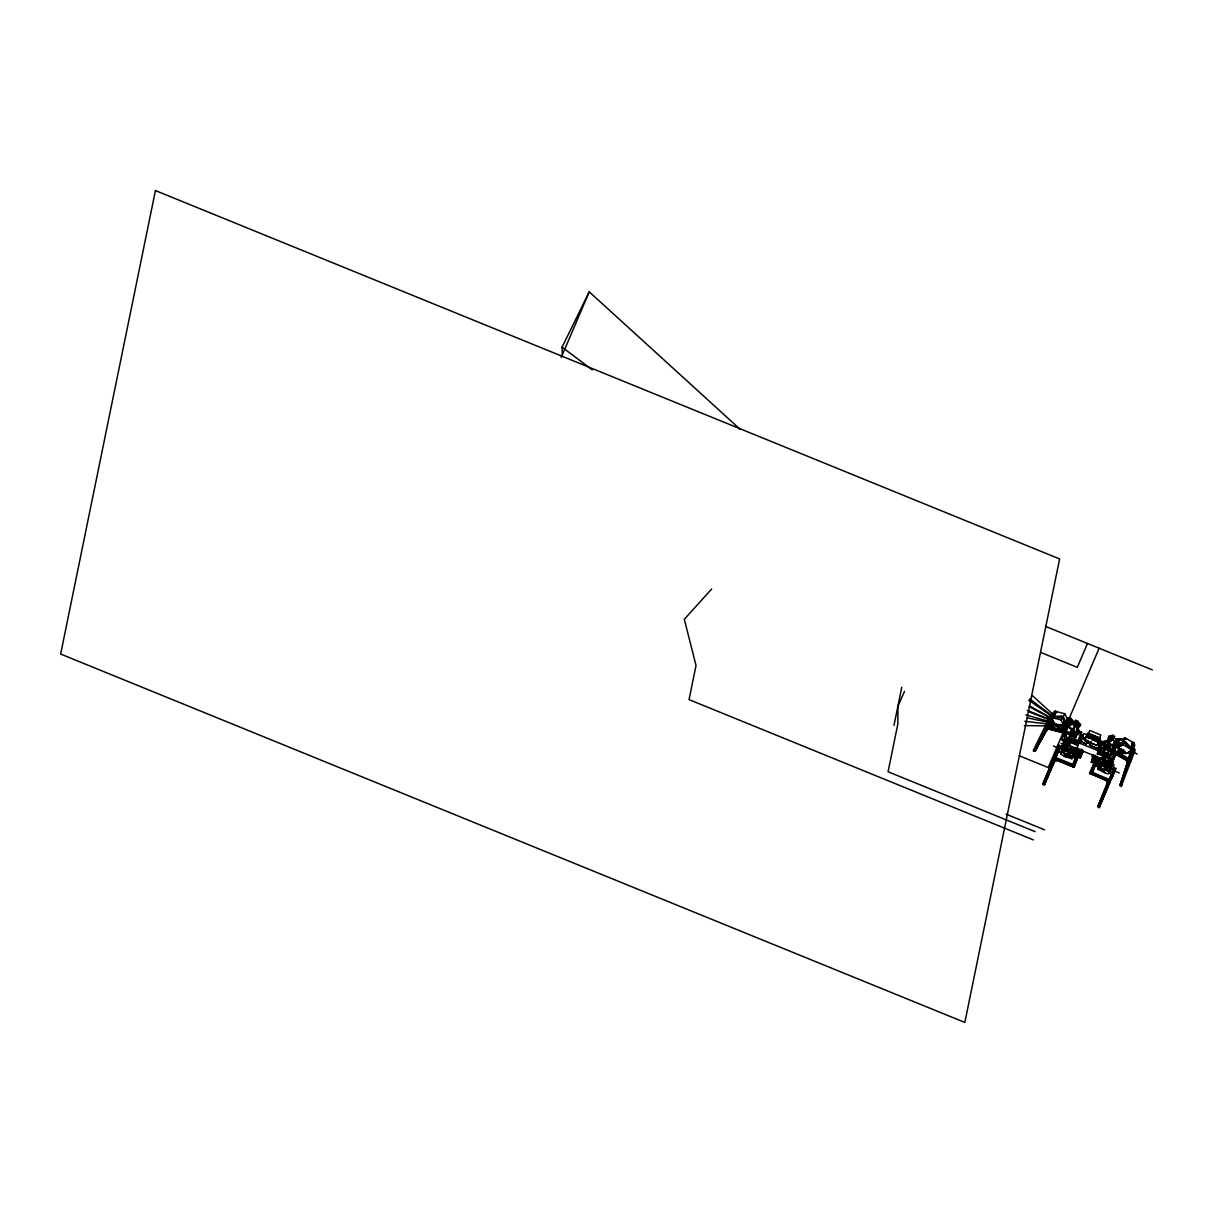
<?xml version="1.0" encoding="UTF-8"?>
<svg xmlns="http://www.w3.org/2000/svg" width="1213" height="1213" viewBox="0 0 1213 1213"><rect width="100%" height="100%" fill="white"/><g stroke="black" fill="none" stroke-linecap="round" stroke-linejoin="round"><path stroke-width="1.5" d="M1077.841 741.128L1074.779 739.869L1074.794 736.382M1055.522 759.854L1074.142 767.329L1074.4 766.571L1055.128 758.974L1044.423 784.447L1055.158 758.519L1073.778 766.313L1055.143 758.822L1044.15 785.16L1054.901 759.141L1053.43 758.55L1042.634 784.584L1058.342 747.375M1056.811 759.96L1073.748 766.768L1078.084 756.321L1078.736 752.394L1077.478 751.893L1078.782 748.846M1048.381 724.752L1048.532 725.859M1068.714 721.629L1064.802 713.744L1054.81 711.182C1053.597 715.124 1054.158 714.169 1052.065 716.367L1052.763 717.762L1054.825 713.881M1055.083 714.654L1053.809 713.881M1053.4 759.293L1059.176 744.903L1058.828 746.313M1057.509 750.301L1058.418 750.665L1059.176 748.588L1055.553 758.231L1058.57 751.029M1074.915 755.093L1074.703 757.473L1065.727 756.821L1060.875 754.334L1063.437 745.98M1063.073 752.09L1064.18 749.467M1064.165 756.199L1071.776 758.716L1074.218 752.879L1074.809 753.561L1074.263 752.742M1052.065 716.367L1061.527 716.17L1064.21 721.69L1064.18 724.161L1065.939 724.616L1066.697 723.464A2.699 1.228 -75.5 0 1 1067.971 720.598A2.699 1.228 -75.5 0 1 1069.335 721.265M1070.7 753.137L1071.443 751.575M1071.776 758.716L1073.126 753.288M1076.507 733.152L1076.492 733.486A2.699 1.228 -75.6 0 0 1077.796 734.82A2.699 1.228 -75.6 0 0 1079.221 731.651A2.699 1.228 -75.6 0 0 1078.145 729.756L1077.69 729.589M1063.149 747.572L1061.33 751.954L1063.255 746.708M1063.786 745.57L1064.104 743.948M1060.693 760.308L1072.686 765.115L1076.613 755.017L1076.219 755.911M1072.823 756.715L1072.929 754.531L1074.794 755.396L1074.233 756.654L1072.353 755.911L1073.02 753.061L1070.063 751.878M1074.233 756.654L1075.264 753.819M1074.794 755.396L1074.9 753.819M1080.237 758.049L1082.33 752.712L1080.237 758.049L1078.691 757.048L1081.132 748.982M1102.253 757.943L1101.904 759.08L1102.435 758.125M1106.832 744.585L1106.681 746.844L1107.787 747.466L1109.652 744.297M1074.384 766.722L1077.629 757.898L1073.778 766.313M1077.629 757.898L1075.81 757.564L1076.553 755.563L1072.686 765.115M1074.142 767.329L1055.143 758.822M1070.488 720.401L1070.761 719.552M1111.972 772.135C1107.378 775.577 1110.82 767.313 1111.684 766.661M1112.806 760.839L1110.562 766.237M1112.094 762.189L1111.73 762.992L1112.67 761.218M1113.458 768.405L1113.928 767.238L1111.957 765.782L1108.803 773.894L1106.605 773.515L1097.932 769.33L1099.857 764.145M1105.771 778.701L1109.182 780.141L1113.109 770.604L1112.503 772.075L1113.579 772.105M1114.808 769.3L1114.171 770.74L1114.762 769.451M1129.197 757.943L1129.925 757.913M1133.276 748.739L1132.335 751.484M1075.704 736.048L1076.113 732.682M1117.446 741.901L1116.506 743.478M1078.736 752.394L1077.857 756.169L1075.036 755.032L1074.642 751.848L1074.809 753.561M1075.582 753.531L1075.855 751.635M1077.417 752.272L1078.721 749.225L1077.478 751.893M1108.045 765.858L1106.195 770.225L1107.469 767.116L1110.365 768.542L1110.699 767.071L1108.682 766.222L1109.804 763.371M1110.638 765.6L1111.335 763.993M1110.699 767.041L1111.442 765.646M1064.635 751.954C1062.239 758.292 1073.55 756.017 1071.746 749.437L1069.911 748.694L1068.456 752.121L1070.291 752.864M1071.746 749.437L1069.032 756.139M1104.209 770.498L1106.756 766.449A2.699 0.758 23.1 0 0 1104.967 764.448A2.699 0.758 23.1 0 0 1102.435 764.63L1099.084 768.345L1104.209 770.498L1106.347 765.479M1048.35 725.04L1047.744 724.04L1047.532 725.329M1052.096 716.61L1051.004 719.567L1051.838 722.129A3.23 1.471 -75.5 0 0 1053.081 721.386L1053.248 721.129M1053.293 714.017L1054.643 715.064M1060.966 728.573L1062.527 726.526L1061.041 724.373M1064.195 743.614L1063.452 745.479L1063.801 743.053M1064.529 743.69L1063.771 747.996L1062.588 747.526L1064.483 741.416M1054.794 755.578L1057.827 747.936M1055.401 755.547L1058.327 748.466M1056.493 755.229L1056.311 755.699M1058.252 749.179L1058.706 750.18L1058.221 748.755M1059.131 751.256L1061.208 745.722L1063.392 746.662M1061.239 745.798L1061.057 746.526M1064.605 746.647C1063.422 752.591 1060.344 744.236 1064.256 742.25L1063.483 745.434L1064.423 743.342M1111.078 766.571L1111.366 765.403M1082.421 737.14L1080.237 735.366M1099.903 750.119L1102.42 744.403L1100.055 743.448L1100.843 744.585L1099.857 744.433L1101.055 743.342M1111.093 758.277L1110.729 760.096L1113.003 761.036L1115.081 755.214L1114.413 757.23M1064.089 745.692L1064.969 746.04L1065.605 742.917L1064.726 742.553L1064.135 745.464L1065.014 745.813M1101.51 750.119L1098.341 748.83L1098.872 746.238L1100.57 742.25L1102.935 743.22L1103.769 741.249L1103.39 743.069M1105.543 759.429L1105.437 762.431M1113.003 761.036L1114.914 756.033L1114.11 755.669M893.996 725.359L901.79 687.24M1075.446 750.938L1075.946 748.77L1064.802 744.236L1075.87 749.134L1074.475 749.361L1075.491 750.983L1064.362 746.435L1075.431 751.347L1074.885 753M1069.851 737.474L1072.368 735.002L1069.851 737.474L1079.115 741.249L1078.584 743.827L1077.69 745.919L1076.507 745.434L1077.28 742.25L1076.765 744.433L1068.85 741.204M1075.249 751.59L1074.218 749.952L1075.628 749.725L1076.507 747.633M1076.583 745.07L1075.552 743.448L1076.962 743.22L1080.358 735.412L1079.858 737.186M1066.06 738.08L1077.205 742.614L1075.81 742.841L1076.826 744.479L1068.865 741.234M1076.886 749.846L1075.704 749.361L1075.173 751.939L1076.356 752.424L1077.781 747.754M1077.69 745.919L1079.115 741.249M1081.208 734.032L1081.587 732.212L1078.342 730.893M1102.844 741.734L1083.815 733.471L1080.874 741.704L1082.587 736.321M1082.193 737.519L1085.468 738.353M1084.498 740.385L1096.992 745.479L1084.498 740.385L1086.484 735.957L1099.114 741.113L1097.992 743.963M1085.347 738.838L1085.514 738.004M1088.061 733.349L1100.1 738.247M1077.705 740.415L1086.378 743.918L1079.479 740.855M1087.242 743.281L1087.788 740.597M1089.441 745.176L1098.129 748.709L1089.441 745.176L1090.912 741.628M1090.32 744.524L1090.866 741.856M1101.313 745.313L1097.841 743.933L1098.023 743.099M1089.077 738.429L1086.09 736.427L1098.462 742.25L1092.2 739.703M1096.052 760.445L1096.567 757.867L1097.765 758.352L1097.234 760.93L1096.052 760.445L1096.931 758.368M1105.195 756.412L1097.371 753.94L1098.796 749.27L1107.985 753.409L1108 749.907M1098.796 749.27L1097.371 753.94M1100.055 743.448L1098.341 748.83M1100.57 742.25L1099.691 745.267L1099.857 744.433M1098.569 754.425L1099.099 751.848L1097.901 751.363M1105.543 763.204L1097.568 759.975L1096.355 763.659L1093.55 762.477L1094.854 758.898L1096.112 759.414L1094.748 759.232L1095.642 757.23L1094.839 756.518M1097.31 760.566L1098.705 760.339C1093.974 752.788 1116.4 765.6 1105.983 761.991M1105.255 756.063L1098.887 753.455C1100.236 750.468 1101.252 752.075 1107.302 754.486M1098.705 760.339L1098.023 757.761M1098.644 754.061L1100.039 753.834L1099.342 751.241M1102.981 751.363L1105.574 748.527M1110.244 764.296C1113.519 763.765 1108.788 762.598 1109.304 766.555L1108.121 766.07L1108.652 763.493L1109.834 763.978L1109.046 767.359L1110.517 767.981L1110.896 767.071L1110.517 767.981L1105.74 766.419M1110.608 762.295L1110.987 761.142L1110.456 763.872L1111.502 763.523L1110.881 765.069L1110.092 764.66M1075.234 731.606L1075.294 733.031M1078.448 750.316L1078.145 751.226L1078.691 749.679M1076.613 754.804L1075.795 756.973L1077.296 757.579L1073.793 766.01M1081.617 752.424C1080.798 754.88 1078.675 751.287 1080.798 750.119M1080.01 751.954L1080.222 751.332M1079.57 753.379C1079.555 753.182 1082.602 753.409 1082.481 750.028M1108.03 744.63L1109.986 739.581M1064.423 743.508L1063.68 745.419L1064.574 741.674M1128.53 759.262L1130.076 752.591A3.23 1.137 -60.5 0 0 1130.258 753.88L1129.106 757.943M1081.314 753.243L1080.252 757.67L1077.144 755.259L1078.675 757.428M1104.012 744.646C1109.713 734.714 1096.294 751.56 1109.289 743.796L1110.926 739.066L1115.399 741.598L1111.472 751.787L1127.878 761.158M1067.44 722.63L1067.319 723.585M1078.539 732.758L1078.645 732.334A1.683 0.773 -75.6 0 0 1077.857 730.833A1.683 0.773 -75.6 0 0 1077.068 733.531L1078.539 732.758L1075.901 731.985M1086.439 735.957L1098.963 741.204M1095.172 756.548C1091.988 766.54 1089.987 762.583 1093.883 755.214M1109.319 764.827L1108.667 766.222L1109.577 763.932M1123.39 779.171L1121.161 786.388L1134.807 751.014A3.23 1.137 -60.5 0 0 1134.125 749.088M1130.213 758.762L1132.639 753.561L1131.881 753.076A3.23 1.137 -60.5 0 0 1133.215 751.029L1130.016 759.277L1113.625 750.013C1120.585 732.819 1112.427 742.553 1111.502 751.893L1126.619 760.187M1092.822 757.867C1091.427 758.398 1094.839 761.446 1095.673 755.335M1058.615 746.586L1058.009 747.481M1064.226 745.389L1063.119 744.934M1064.195 749.695L1062.497 748.83M1130.895 751.984L1129.258 757.731L1130 758.155M1076.507 755.381L1076.204 756.351M1132.229 751.924L1130.076 753.682L1130.258 751.908M1059.631 727.845L1060.48 728.058A3.23 1.471 -75.6 0 0 1060.314 729.65M1091.169 762.416L1093.413 757.048L1091.275 762.067L1100.449 763.811M1097.447 764.872L1097.992 763.174L1097.007 762.765M1105.361 772.984L1099.039 766.737M1099.008 766.798L1099.418 765.403L1098.872 766.677L1097.007 765.888L1097.553 764.615L1096.992 766.495L1098.857 767.283M1099.873 763.963L1098.978 766.343L1097.098 765.555L1098.25 762.856M1107.575 770.255L1109.258 766.859M1112.412 762.886L1111.624 765.646L1109.91 764.918M1029.701 698.915L1052.323 715.928L1051.171 718.642M1109.956 782.4L1090.184 773.378L1094.778 762.34M1108.864 780.763L1090.396 772.711L1108.864 780.763L1089.426 773.318L1108.818 780.899L1097.72 807.039L1107.09 785.069M1082.936 752.166L1083.224 751.302M1107.469 767.116L1108.697 764.524M1107.712 766.54L1108.697 767.708M1107.348 782.643L1106.408 780.444L1107.348 782.643L1108.015 781.081M1108.818 780.899L1089.638 772.848L1093.595 764.342L1095.309 765.448M1093.595 764.342L1094.596 762.901M1114.944 750.756L1117.764 741.264M1115.05 743.524L1111.502 751.893L1114.777 743.372L1112.564 751.363L1113.625 750.013M1117.613 742.068L1117.006 743.266M1102.465 757.261L1102.117 758.58L1102.738 757.519M1077.296 757.579L1077.857 756.063M1062.906 745.222L1063.164 746.42M1127.681 761.734L1119.872 785.645L1129.682 760.263L1113.291 750.983M1125.073 774.167L1127.863 765.812M1065.939 724.616L1065.954 722.129L1063.255 716.686L1061.527 716.17M1097.265 762.659L1097.826 761.233L1097.886 762.916M1097.826 761.233L1098.265 762.022M1131.562 745.555L1133.215 742.508L1124.891 737.792L1117.704 741.37M1111.351 740.355L1110.001 739.521L1106.029 741.098A2.699 0.955 -60.5 0 0 1104.239 741.886A2.699 0.955 -60.5 0 0 1102.951 745.085A2.699 0.955 -60.5 0 0 1104.512 744.858L1114.353 744.646L1108.379 744.251M1064.665 746.465L1063.922 749.012L1064.468 747.769M1081.693 752.196L1081.132 754.016M1134.852 744.797L1132.957 750.286L1126.938 753.303L1117.355 747.875L1118.295 745.131M1106.347 769.724C1110.638 777.685 1114.398 755.942 1112.245 763.265M1123.829 740.9L1125.467 741.84L1118.917 746.177L1117.264 745.237L1123.829 740.9L1124.891 737.792M1117.355 747.875L1123.374 744.858L1124.315 742.113M1119.008 754.183L1123.738 750.559L1114.914 745.934M1128.378 752.591L1130.289 753.622M1123.374 744.858L1130.046 748.648L1131.335 747.996L1133.215 742.508L1134.322 743.129L1133.473 745.616L1132.017 745.161M1132.957 750.286L1131.153 749.27L1133.276 746.147L1131.532 746.025M1126.65 753.137L1125.33 753.789L1122.722 752.303L1123.572 749.831M1111.305 764.463L1111.942 762.583M1132.426 748.633L1131.335 747.996L1132.184 745.54M1111.805 751.62L1128.166 760.885L1120.387 784.872L1128.939 760.627L1127.878 761.036L1120.206 784.963L1128.606 760.794L1111.669 751.211L1129.682 760.263M1110.881 765.039L1110.426 764.023M1099.16 807.691L1110.153 781.718M1110.411 777.245L1110.213 777.836M1110.926 778.443L1113.398 772.529M1114.08 771.074L1114.353 770.285M1109.213 764.887L1108.682 766.222M1063.195 725.253A3.23 1.471 -75.5 0 0 1061.375 727.057L1061.102 727.83A3.23 1.471 -75.5 0 0 1061.011 730.787M1055.446 755.396L1058.221 748.618M1068.532 743.827L1069.32 741.734M1102.314 757.594L1102.784 756.381M1093.065 757.321L1094.581 758.14M1092.322 772.302C1095.566 764.812 1097.462 759.99 1096.158 763.553M1096.188 763.508L1095.46 764.918L1096.143 763.326M1094.399 757.609L1095.369 758.019L1094.141 761.006M1106.832 745.373L1107.272 744.448M1118.295 739.703L1118.629 738.717L1121.009 739.051L1117.052 739.051L1117.84 740.248L1118.341 738.778M1063.665 745.07L1064.377 743.235M1079.525 751.635L1078.387 754.653L1071.064 751.696M1102.662 756.609L1103.163 755.381M1110.729 765.858L1111.29 764.493M1099.19 807.646L1114.565 771.225L1112.548 770.376L1111.457 773.121L1109.304 772.226M1114.792 770.968L1115.172 769.876M1056.447 755.517L1058.57 750.134M1062.831 745.116L1063.771 742.841M1076.356 755.456L1076.067 756.563M1080.465 750.635L1081.89 751.696L1080.131 751.438M1063.862 744.843L1063.771 745.1M1081.192 749.983L1079.555 751.544M1082.83 752.075L1082.527 752.985L1083.088 751.484M1107.924 781.233L1098.038 806.266L1108.697 781.096M1130.289 757.215L1132.715 751.09M1110.213 777.715L1111.229 777.76L1113.868 771.604M1057.963 748.573L1058.282 747.799M1064.226 746.965L1063.892 748.937L1062.421 748.345L1062.8 747.435L1060.996 752.576L1061.739 751.423M1063.771 745.328L1064.135 744.464M1111.214 765.691L1111.684 764.63M1114.899 770.452L1111.699 778.215M1114.99 770.513L1115.96 768.087L1115.005 770.255M1111.123 764.433L1111.472 763.659M1111.502 764.978L1112.139 763.447M1069.563 718.096L1071.913 719.855L1071.367 721.25L1070.73 718.384L1069.563 718.096L1068.608 720.34L1066.682 719.84L1067.546 717.838L1069.457 718.339M1060.875 754.334L1062.088 751.408M1072.929 754.531L1072.353 755.911L1072.914 754.653M1078.691 757.048L1080.07 753.728M1096.795 757.989L1096.992 757.549M1103.496 755.911L1103.966 754.713M1055.507 759.641L1044.423 784.371L1042.968 783.643M1073.748 766.768L1074.187 765.721M1094.945 757.776L1092.837 762.719M1094.596 762.977L1093.838 764.751M1111.593 765.267L1111.093 766.525M1111.715 772.423L1113.928 767.238M1110.35 777.23L1113.231 770.573M1114.52 771.68L1114.853 770.907M1054.173 761.537L1044.423 784.584L1042.953 783.992M1092.125 772.984L1096.127 763.659M1098.978 766.343L1099.585 764.887L1097.75 764.008M1104.891 768.815L1106.332 766.434M1112.276 763.841L1111.881 764.736L1113.079 761.476L1111.608 760.854M1072.216 722.705L1072.808 721.31L1073.808 722.523M1090.184 773.378L1090.836 771.665L1109.395 779.459M1113.094 750.498L1109.091 748.224L1110.987 745.191L1109.243 749.255L1105.195 750.134L1102.708 748.739L1103.193 747.602L1108.348 747.344M1110.941 741.264L1112.882 736.7L1108.834 737.595L1108.773 736.139L1112.821 735.26L1114.747 736.352L1112.442 740.537M1106.893 742.144L1108.834 737.595M1107.469 742.053L1108.849 737.155L1110.047 738.399L1112.321 736.837L1118.947 740.673L1119.902 738.429M1110.304 736.837L1109.804 738.035L1110.653 738.277M1110.35 738.338L1110.865 737.14M1102.708 748.739L1106.772 747.845L1107.257 746.723M1097.932 769.33L1099.175 766.419M1108.288 737.277L1112.336 736.397L1112.821 735.26M1109.076 744.448L1107.757 747.466L1107.924 745.207L1105.998 744.13L1103.769 747.481L1104.861 748.103M1110.972 739.915L1112.321 736.837M1107.863 750.104L1108.561 748.709M1113.67 737.671L1111.775 736.518L1109.501 738.095M1108.455 759.368L1107.894 761.173A2.699 0.758 23.1 0 1 1104.179 760.475A2.699 0.758 23.1 0 1 1104.073 759.004L1107.181 755.744L1109.152 751.12L1112.821 750.331L1107.226 757.7L1112.2 759.808M1112.988 754.501L1110.608 754.168L1113.534 753.819M1109.47 765.691L1108.788 767.313L1105.452 765.919M1109.182 780.141L1112.746 771.786L1114.216 772.408L1111.063 779.792L1109.592 779.171M561.24 357.441L589.23 291.817L740.203 429.372M1087.485 643.466L1077.296 667.332L1040.663 652.397M1061.845 725.435A3.23 1.471 -75.6 0 1 1063.028 725.268L1063.134 725.01M1062.952 733.046L1048.244 767.556L1019.36 755.79M1068.85 719.218L1099.145 648.212M1061.724 739.263L1066.53 740.506L1068.562 744.539A2.699 0.758 23.1 0 1 1067.925 745.707A2.699 0.758 23.1 0 1 1064.529 743.493L1061.724 739.263L1068.456 724.843L1064.362 732.091L1046.607 726.814L1034.734 751.332L1047.577 728.786L1064.938 733.259L1070.063 723.873A1.668 0.758 -75.5 0 0 1070.078 721.887A1.668 0.758 -75.5 0 0 1068.987 722.417L1063.968 731.287M1064.817 740.066L1064.271 733.501L1065.257 731.212L1066.97 731.651L1069.775 735.078L1067.137 741.264L1062.345 740.021M1064.089 734.411L1063.119 733.198L1065.257 734.714L1064.089 734.411L1065.257 731.212M1070.73 718.384L1069.775 720.643L1075.082 722.008M1062.391 740.066L1062.861 738.823M1056.235 756.23L1058.54 750.802M1066.97 731.651L1065.469 734.972L1064.317 734.669L1065.302 735.882M1064.696 743.372L1065.181 741.947A2.699 0.758 23.1 0 0 1065.651 742.735M1065.545 742.174L1064.226 745.783L1066.667 747.405M1066.53 740.506L1068.319 738.505M1063.771 747.996L1064.362 746.45M1073.171 729.438L1071.883 732.485L1076.143 736.579L1075.658 737.716L1073.035 737.034L1069.942 733.228L1071.67 729.18L1069.26 727.224L1072.11 729.71M1070.275 724.843L1073.702 724.404L1075.446 720.34L1077.478 720.856L1080.586 724.661L1080.101 725.799L1077.69 725.222L1076.856 722.372L1078.266 725.374L1079.661 725.253L1077.099 729.665M1070.215 734.229C1071.625 731.591 1069.73 737.004 1071.852 734.29M1063.801 750.908L1064.104 749.058A2.699 0.758 23.1 0 1 1066.454 748.755A2.699 0.758 23.1 0 1 1068.441 750.802L1067.546 752.363L1069.108 755.608L1064.013 753.561L1063.437 750.604A2.699 0.758 23.1 0 1 1065.787 750.301A2.699 0.758 23.1 0 1 1067.774 752.348L1067.546 752.348M1068.107 740.916C1067.819 737.944 1071.337 742.189 1069.335 740.173M1070.882 735.033L1071.261 734.138M1074.475 726.405L1077.478 720.856M1065.393 749.361L1066.727 747.875M1072.337 733.046L1073.596 729.983M1075.552 725.48L1076.856 722.372M1066.545 747.693L1067.182 746.207L1064.741 744.585M1066.743 742.932L1068.41 743.614L1068.698 741.659L1076.75 744.843M1075.658 737.716L1072.565 733.91L1073.05 732.773M1066.121 748.057L1066.818 748.603M1068.244 744.342L1068.911 742.811L1067.046 739.505M1077.462 724.934L1077.963 723.736L1076.416 721.841M1066.834 750.15L1067.667 748.406M1078.554 723.888L1078.039 725.086L1077.22 724.661M1077.569 730.196L1079.509 725.647M1068.971 753.728L1069.472 752.545M1075.476 743.827L1075.81 742.841M1074.475 749.361L1075.431 750.65M1080.738 734.168L1081.587 732.212M1074.187 753.303L1074.642 751.848M1079.934 733.835L1083.148 735.139L1082.223 738.141L1081.511 735.351M1082.891 736.139L1081.435 737.004M1076.356 752.424L1077.25 750.347M1086.878 734.729L1087.212 733.956L1100.085 739.202L1099.751 739.975M1088.137 732.97C1084.346 734.82 1101.631 741.886 1100.176 737.883M1086.378 743.918L1087.834 740.37M1087.182 742.765L1087.53 741.825M1090.26 744.024L1090.608 743.084M1096.992 745.479L1098.599 741.522M1098.174 748.482L1097.325 750.574L1099.888 751.363M1100.691 744.63L1100.373 743.251M1094.854 758.898L1094.369 760.02L1097.174 761.203M1093.55 762.477L1094.02 761.339L1095.278 761.87M1097.401 756.381L1095.976 759.778L1096.886 757.761M1100.039 753.834L1100.373 752.848M1096.279 762.977L1097.568 759.975M1096.355 763.659L1097.507 760.945M1099.039 759.368L1097.492 759.641M1098.068 762.401L1098.447 761.491M1099.084 768.345L1099.751 766.661M1099.918 766.313L1101.889 761.688L1099.6 767.162M1100.919 769.118L1101.419 767.92M1103.815 764.948C1103.39 762.052 1107.924 764.023 1105.498 765.706M1107.226 756.867L1107.742 755.669M1105.528 764.372C1107.818 764.918 1104.376 763.022 1106.408 762.189M1115.535 740.87L1116.127 739.46L1118.037 739.915M1108.94 758.034L1110.865 753.531M1116.339 740.688L1116.93 739.293M1109.152 762.295L1108.576 763.856L1105.892 763.386M1108.121 766.07L1108.637 764.872M1107.787 760.93L1110.987 759.869L1111.654 758.322M1111.047 759.854L1111.548 758.671M1111.699 758.307L1112.215 757.109M1109.834 763.978L1110.987 761.294L1108.151 760.126M1113.989 754.653L1111.851 759.687L1107.333 757.124L1104.421 759.08M1111.79 777.988L1114.413 771.862M1114.216 772.408L1114.595 771.423M1114.823 770.695L1115.217 769.724M1078.069 756.533L1077.356 758.095M1112.063 763.705L1112.457 762.719M1103.026 756.988L1103.527 755.76M1112.746 771.786L1112.078 773.272L1112.988 773.651L1112.048 773.348M1110.441 761.87L1111.093 760.415L1110.517 761.688M1050.443 720.219L1049.594 719.991L1050.443 720.219A3.23 1.471 -75.5 0 1 1050.867 717.808L1029.488 705.875M1078.463 750.635L1080.465 751.999M1080.434 750.802L1081.026 749.543M904.534 691.334L897.893 706.3L897.847 723.949L888.083 771.756L1035.129 831.663M1033.537 749.968L1033.491 751.211L1035.371 751.256L1033.537 749.968L1049.821 716.731A3.23 1.471 -75.5 0 1 1052.262 716.458M1050.155 717.49L1050.17 717.444A1.926 0.879 -75.5 0 1 1051.155 716.625M1047.911 722.478L1049.912 718.111M1048.563 724.267L1050.625 719.749M1057.781 748.739L1054.825 755.547M1064.453 730.362L1047.092 725.89L1050.867 717.808M1102.602 757.898L1103.102 756.715M1082.102 751.196L1082.542 750.21M1108.136 744.797L1107.09 745.752L1107.484 744.176M1120.857 748.937A3.23 1.152 -60.5 0 1 1120.463 751.12L1120.099 751.878A3.23 1.152 -60.5 0 1 1118.507 753.895M562.377 356.486L562.089 347.145L589.23 291.817M1076.765 754.941L1076.371 756.048M1079.676 750.802L1078.675 752.757L1069.821 749.225M1082.193 750.999L1080.616 750.256M1068.744 724.919L1064.756 732.97L1068.456 724.843M1064.847 733.152L1047.183 727.982L1035.189 750.877L1047.486 728.649L1046.607 726.814M1120.115 752.136L1120.342 750.089M1131.79 745.616L1133.276 746.147M1130.637 750.241L1130.44 750.422A3.23 1.137 -60.5 0 1 1129.985 751.12M1130.486 750.316L1132.533 751.317L1133.594 748.694M1130.804 758.11L1131.153 757.655M1065.651 723.918L1064.271 726.511L1060.996 719.9L1053.93 718.066L1053.233 716.656L1054.461 714.321M1064.271 726.511L1054.112 723.888L1050.837 717.277L1053.581 712.092L1055.507 712.577L1054.81 711.182M1053.233 716.656L1055.977 711.47L1056.675 712.88M1053.339 722.311L1051.216 721.583M1060.996 719.9L1062.376 717.308M1058.676 724.646L1060.405 730.332M1063.255 716.686L1064.802 713.744M1065.954 722.129L1064.21 721.69L1063.695 723.191L1065.454 723.645M1077.841 728.846L1077.811 729.953L1075.173 724.661L1070.412 723.448L1068.896 726.314L1075.886 733.577L1078.19 733.501M1077.174 733.789L1072.792 729.134L1075.173 724.661M1121.267 752.848L1120.433 752.424A3.23 1.152 -60.5 0 1 1119.493 753.713M1074.172 725.359L1075.658 725.677L1073.293 730.135L1067.971 726.087M1054.976 714.169L1055.977 711.47M1067.698 722.523L1067.531 723.661M1104.77 743.508C1105.119 740.673 1102.541 745.859 1105.998 744.524M1117.749 743.296L1118.962 742.235L1117.643 744.57M1063.058 729.999L1067.576 722.053A1.668 0.758 -75.5 0 1 1068.001 721.508M1049.063 725.662L1051.959 719.809M1051.838 722.129L1052.778 720.598M1053.081 721.386L1052.566 721.25A3.23 1.471 -75.5 0 1 1051.322 721.993L1049.2 725.465L1048.35 725.238L1049.124 725.404M1132.927 746.329L1133.109 745.783M1132.487 751.514L1131.001 752.727M1129.879 757.898L1131.062 757.625M1123.541 750.18L1120.478 752.394L1123.481 750.301M1048.517 726.996L1052.566 721.25M1068.456 743.554L1067.637 742.947M1066.409 748.285L1065.772 747.42L1066.773 747.42M1065.636 747.724L1066.5 747.83M1106.468 764.463L1105.801 763.326M1104.998 745.404L1105.877 745.646A2.699 0.955 -60.5 0 1 1104.361 745.237M1131.001 758.792L1134.155 750.165M1067.213 722.235C1066.834 719.142 1064.65 725.056 1066.803 723.509M1064.18 724.161L1065.014 723.206L1066.212 725.632M711.652 589.018L684.314 619.282L696.019 665.437L689.045 699.613L1033.431 839.927M1052.308 720.219L1051.11 720.022L1052.914 720.461M1064.347 747.981L1062.209 747.284M1103.678 764.827L1104.543 764.766M1072.307 733.016L1075.203 731.712L1073.475 733.319L1071.883 732.485M1067.531 733.956L1072.747 735.26M1068.077 721.69L1067.561 723.615M1123.253 753.076L1119.842 755.199A3.23 1.152 -60.5 0 1 1119.174 755.214M1099.251 767.859L1101.95 766.373M1133.033 743.781L1134.322 743.129M1122.722 752.303L1124.026 751.651M1110.001 739.521L1110.926 739.066M1111.805 745.07L1112.715 744.615M1125.255 739.369L1126.543 738.732M1130.046 748.648L1124.208 742.417L1125.497 741.78L1131.335 747.996M1128.681 747.86L1129.955 747.223M1126.452 760.263L1127.362 762.507L1126.452 760.263L1127.878 761.036M1048.957 729.058C1042.816 731.075 1051.747 728.437 1047.486 728.649M1071.397 720.234L1070.275 719.916M1120.903 749.391L1119.948 749.679L1121.237 750.407M1115.99 740.4L1116.779 740.491M1129.5 751.711A3.23 1.137 -60.5 0 1 1128.56 752.485L1128.181 752.606A3.23 1.137 -60.5 0 1 1127.878 752.53M1107.969 756.29L1107.196 756.124M1106.59 764.16L1105.665 764.266M1078.069 731.303C1075.719 737.352 1080.722 729.559 1077.053 730.757M1113.67 745.677L1110.411 745.313M1116.127 739.46L1116.445 740.021M1053.93 718.066L1062.224 717.58M1077.66 732.152L1078.645 732.334M1082.178 735.866L1081.465 735.563M1068.092 747.163L1067.273 746.238M1024.363 725.601L1058.342 726.041M1105.665 767.981L1106.089 767.996A2.699 0.758 23.1 0 0 1104.3 765.994A2.699 0.758 23.1 0 0 1101.768 766.191L1101.965 766.358M1078.463 733.471C1080.025 729.726 1077.948 734.942 1076.325 732.879M1024.833 721.295L1058.433 725.253M1069.047 742.341L1067.956 741.871M1106.863 755.456L1106.301 755.775M1105.528 761.976L1105.27 762.31M1063.846 747.648L1066.621 748.163M1027.396 717.838L1056.735 724.161M1105.073 757.534L1104.74 757.458A2.699 0.758 23.1 0 0 1104.315 758.595M1071.337 728.77L1072.792 729.134M1066.682 719.84L1068.608 720.34M1064.347 721.978L1066.091 722.417M1060.283 724.98L1069.396 727.33M1077.811 729.953L1076.356 729.589L1078.19 730.696M1061.663 726.147L1063.149 726.557L1062.361 725.571M1056.75 725.814L1054.431 723.964L1057.903 726.117L1057.19 724.677M1058.342 727.33L1059.646 727.664M1077.644 733.41L1075.036 733.107A2.699 1.228 -75.6 0 0 1076.462 734.35M1075.673 733.365L1077.978 733.774M1075.719 733.41L1077.751 733.941M1064.271 733.501L1065.984 733.941L1067.031 739.308L1065.332 738.869M1066.606 738.065L1067.561 738.323M1053.566 713.517L1054.734 713.805M1053.491 714.412L1054.658 714.715M1070.503 720.264L1071.655 720.477M1071.746 720.765L1072.914 721.068L1071.913 719.855M1078.539 724.131L1080.586 724.661M1050.837 717.277L1052.763 717.762M1049.503 717.459L1051.383 717.944M1046.44 717.414L1049.973 718.323M1066.697 723.615L1068.092 723.812A2.699 1.228 -75.5 0 1 1069.73 720.749A2.699 1.228 -75.5 0 1 1070.776 722.857A2.699 1.228 -75.5 0 1 1069.138 725.935L1067.561 725.586M1051.216 720.34L1052.975 720.795M1051.383 720.552L1053.142 721.007M1050.473 721.78L1051.322 721.993M1062.088 726.451L1063.846 726.905M1061.845 726.602L1063.604 727.057M1061.375 727.057L1063.392 727.573A3.23 1.471 -75.5 0 1 1064.559 725.95M1061.254 727.406L1063.255 727.921M1061.057 728.103L1062.815 728.558M1046.182 724.677L1047.547 725.025M1070.563 732.576L1062.163 730.423L1063.392 727.573L1063.104 728.346A3.23 1.471 -75.5 0 0 1062.876 730.711M1069.942 733.228L1072.565 733.91M1044.939 726.996L1046.319 727.36M1065.423 732.334L1047.001 727.618L1035.098 750.695L1047.319 728.316L1064.65 732.788M1048.866 728.877L1064.756 732.97M1074.976 736.276L1076.143 736.579M1105.968 764.145L1108.197 765.706M1106.044 756.76L1107.014 757.109M1025.925 714.942L1047.729 721.053M1106.999 755.365L1107.894 756.154M1068.153 742.098L1068.865 741.78M1106.665 757.094L1105.665 757.261M1066.636 747.724L1067.834 748.315M1028.897 711.819L1050.033 720.006M1064.68 742.781L1065.56 743.144M1080.768 749.952L1082.33 750.574M1061.011 743.326L1062.391 743.887M1080.298 751.029L1081.86 751.666M1063.953 744.903L1064.787 745.252M1063.225 746.374L1064.726 746.935M1070.882 751.817L1075.916 753.834M1060.056 748.027L1062.209 748.891M1053.415 746.056L1058.358 748.042M1072.974 753.986L1074.854 754.729M1057.706 747.996L1059.737 748.815M1074.854 754.835L1072.974 754.092L1072.368 755.532L1074.248 756.29M1061.345 751.408L1064.301 753.152L1060.996 751.817M1065.818 753.758L1071.898 756.199M1058.388 751.347L1057.448 751.059L1058.358 751.423M1058.828 751.499L1060.981 752.363L1058.797 751.62M1055.735 754.638L1056.644 755.002M1055.719 755.077L1056.629 755.456M1054.522 755.926L1055.992 756.518M1054.491 756.685L1055.962 757.261M1055.583 757.488L1074.218 764.978M1075.431 752.394L1078.251 753.531M1067.94 753.318L1069.775 754.061L1068.213 750.817M1045.5 626.363L1152.35 669.894M1027.305 710.409L1050.109 719.703M1098.099 743.493L1101.404 744.843M1082.072 737.504L1085.377 738.823M1080.965 737.58L1086.12 739.672M1081.192 737.913L1084.483 739.263M1081.405 739.126L1079.176 738.217L1078.797 740.036L1081.026 740.946M1098.872 746.238L1101.101 747.147L1100.722 748.967L1098.493 748.057M1087.985 742.462L1091.109 743.736M1087.06 742.599L1090.442 743.963M1067.728 738.368L1098.993 751.059M1099.281 751.605L1108.834 755.517M1077.023 742.856L1078.221 743.342M1111.123 757.473L1113.534 758.443M1075.764 743.038L1077.023 743.539M1099.084 752.53L1100.327 753.046M1075.522 743.63L1076.765 744.145M1098.826 753.137L1100.085 753.637M1103.026 754.835L1105.922 756.017M1098.963 753.47L1105.877 756.245M1100.949 757.382L1103.83 758.55M1068.137 745.116L1101.92 758.868M1097.947 758.125L1109.076 762.674M1074.43 749.543L1075.688 750.059M1097.75 759.05L1099.008 759.55M1104.937 762.34L1104.118 761.749L1104.998 762.113M1103.86 762.932L1097.492 760.339L1102.041 762.31M1006.108 814.15L1044.696 829.859M1106.559 765.206L1108.712 766.1M1095.4 761.506L1101.449 764.054M1100.418 765.115L1102.253 765.888M1100.055 768.193L1104.376 770.012M1110.047 763.311L1114.322 765.1M1110.729 768.693L1112.882 769.603M1114.353 770.907L1119.265 772.969M1113.564 772.272L1112.276 772.666L1113.17 773.045M1098.629 767.056L1109.486 771.604M1110.456 776.972L1111.351 777.351M1109.804 778.488L1111.26 779.11M1093.823 773.697L1102.359 777.275M1099.539 806.751L1098.068 806.129L1099.448 807.07M1081.238 736.852L1081.177 736.898M1107.302 755.593L1109.44 756.851L1113.458 753.546L1114.565 754.168L1112.169 753.819M1105.68 763.629L1104.33 763.781M1029.14 706.633L1049.184 717.277M1106.544 755.942L1107.226 757.7M1066.197 748.3L1067.546 748.285M1132.381 744.994L1133.473 745.616M1120.903 739.293L1122.707 740.324M1124.208 742.417L1126.862 743.918M1132.73 750.741L1134.504 751.757M1118.856 743.387L1120.509 744.312L1119.796 745.737L1118.143 744.797M1118.598 743.508L1120.236 744.448M1134.11 752.348L1137.203 754.107M1128.56 752.485L1130.455 753.561M1120.463 751.12L1118.568 750.043A3.23 1.137 -60.5 0 0 1118.977 748.664M1118.401 750.392L1120.296 751.469M1121.691 752.939L1122.92 753.637M1103.709 743.508L1105.088 744.282M1130.319 758.368L1131.623 759.095M1115.535 751.878L1117.355 752.894L1118.568 750.043L1118.204 750.802A3.23 1.137 -60.5 0 1 1117.764 751.514M1106.772 747.845L1109.243 749.255M1111.836 750.908L1113.155 751.651M1129.485 760.839L1130.774 761.567M1106.241 748.846L1110.244 751.12M1103.193 747.602L1104.3 748.224M1122.01 785.433L1119.872 785.129L1121.161 785.857M1109.289 743.796L1110.668 744.57M1068.911 742.811L1069.229 742.993A2.699 0.758 23.1 0 1 1069.153 744.266M1068.077 742.872L1068.698 743.478L1066.818 742.902M1028.715 700.128L1051.959 716.383M562.089 347.145L592.278 369.859M1032.354 695.58L1053.324 714.684M1075.446 720.34L1080.101 725.799M1070.852 732.637L1073.08 735.366M1114.08 744.054L1113.989 743.933A2.699 0.955 -60.5 0 1 1115.111 740.673A2.699 0.955 -60.5 0 1 1117.037 739.718A2.699 0.955 -60.5 0 1 1115.915 742.978L1117.234 743.721A2.699 0.955 -60.5 0 0 1118.401 740.825A2.699 0.955 -60.5 0 0 1117.249 740.521M1109.395 737.459L1110.047 738.399M1054.688 717.035L1055.386 718.445M1070.412 723.448L1070.912 724.449M1069.972 727.406L1070.473 728.407M1064.544 732.455L1064.938 733.259M1059.025 729.983L1057.069 724.737L1058.221 724.449M1058.054 724.707L1059.631 728.952M1051.186 717.004A1.865 0.849 -75.5 0 0 1050.716 717.611A2.001 0.91 -75.5 0 1 1051.186 716.883M1068.456 724.98A2.699 1.228 -75.5 0 1 1068.092 725.359M1068.577 744.145A2.699 0.758 23.1 0 1 1067.94 743.948M1077.766 726.526A3.23 0.91 23.1 0 1 1077.751 727.269M1054.673 722.357A3.23 1.471 -75.5 0 1 1053.506 722.478L1053.233 722.099A3.23 1.471 -75.5 0 1 1053.005 720.082M1129.773 753.607A3.23 1.137 -60.5 0 1 1129.53 752.894M1117.81 754.274A3.23 1.152 -60.5 0 1 1117.218 753.925M1121.161 748.937A3.23 1.152 -60.5 0 1 1121.403 749.664M1106.681 741.689A2.699 0.955 -60.5 0 1 1107.257 741.659M1060.678 730.711A3.23 1.471 -75.6 0 1 1059.495 730.878M1076.507 730.393A1.683 0.773 -75.6 0 1 1076.917 730.378M1076.689 729.377A2.699 1.228 -75.6 0 1 1077.326 729.483M1109.046 767.359L1109.425 766.464L1109.046 767.42M1068.911 723.539C1070.002 723.736 1069.714 722.751 1068.987 723.585M1103.163 743.251L1104.194 741.992L1103.163 743.251M1065.969 744.13L1068.046 745.025L1065.969 744.13M1054.855 761.203L1057.099 760.324L1054.855 761.203M1114.914 742.295L1116.051 740.916L1114.959 742.371M1119.083 744.979L1118.917 746.177L1119.083 744.979M155.431 190.562L60.65 654.05L964.835 1022.438L1059.616 558.95L155.431 190.562M1088.592 733.304L1089.805 730.453L1100.858 735.048L1099.63 737.913L1088.592 733.304M1092.185 756.791L1092.898 755.108L1092.185 756.791M1104.361 759.747L1106.408 760.687L1104.361 759.747M1066.727 751.514L1064.665 750.589L1066.727 751.514M1103.072 766.222L1105.104 767.162L1103.072 766.222M1133.215 742.508L1131.941 743.144L1133.215 742.508M1125.118 752.272L1123.814 752.924L1125.133 752.272M1060.465 728.012L1059.313 724.707L1060.48 728.058"/></g></svg>
